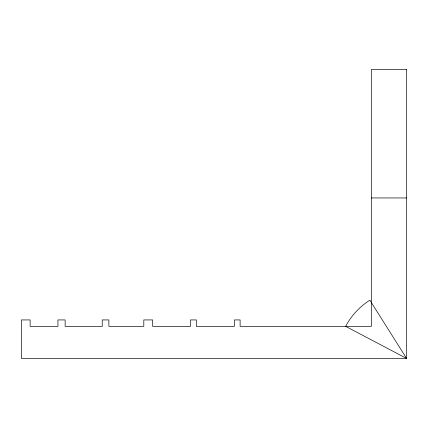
<?xml version="1.0" encoding="UTF-8"?>
<svg xmlns="http://www.w3.org/2000/svg" width="428" height="428" viewBox="0 0 428 428"><rect width="100%" height="100%" fill="white"/><g stroke="black" fill="none" stroke-linecap="round" stroke-linejoin="round"><path stroke-width="0.64" d="M371.338 197.95L406.6 197.95M406.6 69.55L371.338 69.55L371.338 326.35L240.113 326.35L240.113 319.93L234.416 319.93L234.416 326.35L196.372 326.35L196.372 319.93L190.487 319.93L190.487 326.35L152.625 326.35L152.625 319.93L143.808 319.93L143.808 326.35L108.883 326.35L108.883 319.93L102.233 319.93L102.233 326.35L65.142 326.35L65.142 319.93L57.946 319.93L57.946 326.35L30.131 326.35L30.131 319.93L21.4 319.93L21.4 358.45L406.6 358.45L406.6 69.55M406.6 358.45L345.658 326.35A68.876 68.876 0 0 1 369.872 300.183L406.6 358.45"/></g></svg>
